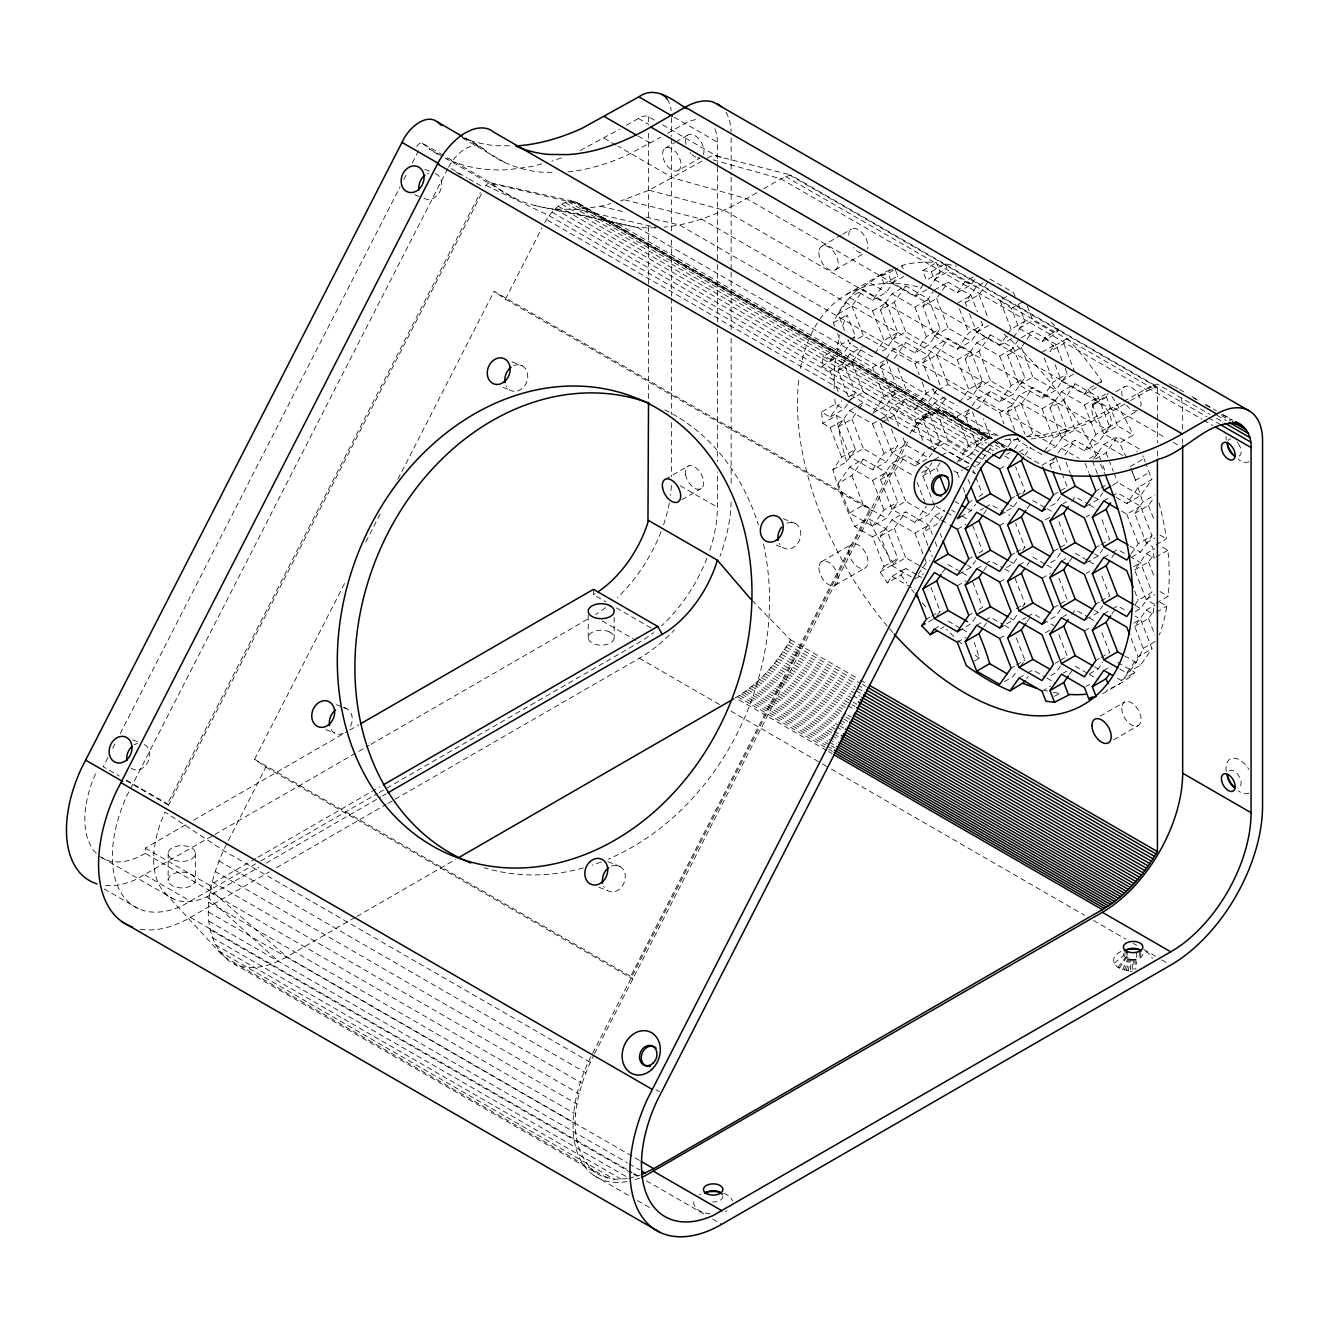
<?xml version="1.0" encoding="UTF-8"?>
<svg xmlns="http://www.w3.org/2000/svg" width="1329" height="1329" viewBox="0 0 1329 1329"><rect width="100%" height="100%" fill="white"/><g stroke="black" fill="none" stroke-linecap="round" stroke-linejoin="round"><path stroke-width="0.75" stroke-dasharray="5 3.75" d="M1132.192 969.522L1132.624 959.538L1136.611 959.173A9.735 5.615 0 0 0 1139.252 958.292L1140.697 957.461A9.735 5.615 0 0 0 1142.857 953.624M627.338 1178.624L614.347 1179.305L601.157 1175.849L228.488 960.701C194.499 930.499 209.799 877.123 227.541 842.054L265.9 767.132L254.57 759.291L345.108 582.434M595.375 1172.527C561.835 1142.874 576.354 1090.295 593.598 1055.558M838.067 391.507L830.176 371.173L821.787 366.322L823.199 356.537L836.971 348.597L837.851 343.596A236.894 136.771 60 0 1 839.895 334.941M848.55 402.587L855.427 392.786L843.948 363.216L835.559 358.365L835.11 362.02A236.894 136.771 60 0 0 834.413 391.955M1156.08 603.233L1168.125 596.272L1168.291 594.811A236.894 136.771 60 0 0 1168.291 554.376L1167.859 550.223L1159.968 545.671M1120.879 951.547A19.47 11.247 0 0 0 1118.005 967.362L1130.082 971.383L1131.61 959.472L1132.624 959.538M1159.968 602.153L1166.812 606.124L1165.55 613.234A236.894 136.771 60 0 1 1159.32 634.93M1128.088 971.15L1130.614 959.355L1131.61 959.472M1126.145 970.785L1129.633 959.173L1130.614 959.355M709.752 550.372L710.616 547.747A110.34 63.709 -60 0 0 717.361 507.213L717.361 471.945M1124.284 970.303L1128.703 958.94L1129.633 959.173M834.728 326.369L833.333 322.797L834.911 319.342A236.894 136.771 60 0 1 847.453 299.905M851.989 341.188L855.427 336.303L847.105 314.857L845.31 318.81A236.894 136.771 60 0 0 842.387 326.668M1155.283 641.425L1143.239 648.369L1140.963 653.386A236.894 136.771 60 0 1 1123.454 678.305L1121.178 680.415L1114.234 676.395M1122.523 969.705L1127.823 958.641L1127.823 951.747M590.956 1056.638L588.382 1061.788A113.563 65.57 -60 0 0 628.534 1181.298M107.948 757.513L103.23 766.75L119.294 776.02M112.683 748.277L115.507 742.745M120.241 733.508L400.029 186.94M403.817 179.548L407.588 172.172M412.322 162.935L418.934 150.011M447.69 168.783L127.235 794.975A110.307 63.692 -60 0 0 182.189 905.763L258.906 861.989M481.43 193.918L168.55 805.108L167.471 803.846L480.35 192.639M365.857 541.9L380.941 512.413M397.919 479.254L494.122 291.333L870.196 508.459L872.339 511L505.452 299.191L494.122 291.333M505.452 299.191L541.933 227.923M265.9 767.132L632.787 978.958L630.644 976.416L870.196 508.459M592.668 1053.216L907.092 438.985M594.445 1053.88L908.82 439.749M448.571 167.205L450.365 164.065A32.012 18.473 -60 0 1 480.683 146.855L488.806 153.234A308.295 178.003 -60 0 0 541.817 172.189L555.339 172.338M544.691 222.691C550.787 211.693 562.782 197.855 576.803 202.357L943.69 414.166L951.813 420.545M909.933 433.619C916.661 421.542 929.851 406.358 945.251 411.309L992.613 438.67M826.721 750.536L735.452 697.825C758.776 684.086 776.967 662.922 790.522 639.764L750.885 599.263M1119.367 968.226L1126.244 957.893L1126.244 951.016M485.517 186.16L486.015 185.445A5.981 3.455 -60 0 1 491.182 182.953L498.093 188.568A334.293 193.004 -60 0 0 555.572 209.135L637.92 227.674L658.254 227.907M943.69 414.166C930.998 409.797 919.651 421.692 913.355 431.377L546.468 219.551M844.579 330.605L838.134 313.96L849.613 297.646L863.368 289.689L886.327 302.946L897.789 332.516L886.327 348.829L881.16 351.82M838.134 313.96L851.906 306.019L863.368 289.689M823.199 356.537L830.176 360.574L841.656 344.244L848.55 340.274M852.421 294.423L856.241 290.868L872.555 300.288L884.034 283.974L897.789 276.017L895.281 269.521M830.176 360.574L843.948 352.617L850.842 342.832M872.555 300.288L886.327 292.347L897.789 276.017M848.168 396.341L838.134 370.459L849.613 354.129L861.657 347.185M880.496 310.189L891.975 293.859L905.747 285.918L928.689 299.158L940.168 328.728L928.689 345.058L914.917 352.999L891.975 339.759L880.496 310.189L894.267 302.231L905.747 285.918M838.134 370.459L851.906 362.518L863.368 346.188M847.387 404.215L843.948 409.116L835.293 404.116L821.521 412.056L830.176 417.057L841.656 400.743M874.847 353.514L884.034 340.457L897.789 332.516M893.321 270.452L888.171 273.442L891.975 283.26L914.917 296.517L924.104 283.442M928.689 288.559L940.168 272.229L936.447 262.66L933.573 262.378A236.894 136.771 60 0 0 903.238 265.086L895.048 269.455M891.344 428.868L897.789 445.497L886.327 461.827L872.555 469.768L849.613 456.528L838.134 426.958L849.613 410.628L853.052 408.634M936.729 390.111L928.689 401.541L914.917 409.498L891.975 396.241L880.496 366.671L885.097 360.142M886.244 358.514L891.975 350.358L905.747 342.4L928.689 355.657L940.168 385.227M981.101 321.253L982.53 324.94L971.067 341.271L957.295 349.211L934.353 335.971L922.874 306.401L933.207 291.699M838.134 426.958L851.906 419L857.637 410.844M858.783 409.216L863.368 402.687L854.763 407.654M894.267 358.73L905.747 342.4M922.874 306.401L936.646 298.444L941.231 291.915M942.377 290.287L948.109 282.13L971.067 295.37L977.513 311.999M916.329 574.493L905.747 568.38L901.128 574.959L887.357 582.899L880.097 572.035L884.034 566.436L872.555 536.866L854.68 526.55L852.421 521.815A236.894 136.771 60 0 1 834.911 476.696L832.851 469.768L841.656 457.226L855.427 449.285L843.948 419.715L836.589 415.462L822.817 423.419L821.521 412.056M873.701 411.641L884.034 396.956L897.789 389.015L886.327 359.428M914.917 352.999L926.396 336.686L940.168 328.728M940.168 272.229L926.396 280.186L922.675 270.601L931.33 271.697L934.353 279.472L957.295 292.729L965.103 281.615L973.592 276.714M832.851 469.768L846.623 461.811L855.427 449.285M872.555 413.286L886.327 405.328L897.789 389.015M957.295 292.729L971.067 284.771L977.347 275.834M838.134 483.44L849.613 467.127L863.368 459.169L886.327 472.426L897.789 501.997L886.327 518.31L872.555 526.267L849.613 513.011L838.134 483.44L851.906 475.5L863.368 459.169M883.951 418.27L891.975 406.84L905.747 398.899L928.689 412.14L940.168 441.71L933.274 451.511M929.32 379.529L922.874 362.883L934.353 346.57L948.109 338.613L971.067 351.869L982.53 381.44L971.067 397.753L965.901 400.743M966.681 306.301L965.236 302.613L976.366 286.782L983.128 282.878M882.223 422.173L894.267 415.213L905.747 398.899M922.874 362.883L936.646 354.943L948.109 338.613M965.236 302.613L979.008 294.656L987.945 281.964M872.555 469.768L884.034 453.455L897.789 445.497M914.917 409.498L926.396 393.168L933.274 389.198M957.295 349.211L968.775 332.898L982.53 324.94M934.437 506.366L928.689 514.539L914.917 522.48L891.975 509.24L880.496 479.653L891.975 463.339L905.747 455.382L923.389 465.582M972.496 412.056L982.53 437.939L971.067 454.252L948.109 441.012L934.353 448.953L922.874 419.383L934.353 403.052L944.67 397.105M965.236 359.112L976.715 342.782L990.487 334.842L1013.429 348.082L1024.908 377.652L1013.429 393.982L999.657 401.923L976.715 388.683L965.236 359.112L979.008 351.155L990.487 334.842M880.496 479.653L894.267 471.712L905.747 455.382M922.874 419.383L936.646 411.442L946.962 396.74M872.555 526.267L884.034 509.937L897.789 501.997M880.496 423.17L891.975 452.74L914.917 465.981L926.396 449.667M959.588 402.438L968.775 389.38L982.53 381.44M969.539 313.694L976.715 332.184L999.657 345.44L1006.551 335.639M1007.698 334.011L1011.136 329.11L1024.908 321.153L1017.466 301.982M932.127 453.139L928.689 458.04L905.747 444.783L902.873 437.391M1013.429 337.483L1024.908 321.153M911.395 576.936L891.975 565.722L880.496 536.152L891.975 519.838L905.747 511.881L928.689 525.138L932.277 534.374M934.353 505.452L922.874 475.882L932.044 462.824M985.537 450.265L976.715 445.165L965.236 415.595L970.984 407.438M972.13 405.81L976.715 399.281L990.487 391.324L1013.429 404.581L1024.908 434.151M1065.127 368.316L1067.27 373.864L1055.807 390.194L1042.036 398.135L1019.077 384.895L1007.615 355.325L1019.077 338.995L1032.849 331.054L1055.807 344.294L1064.413 366.472M880.496 536.152L894.267 528.211L905.747 511.881M922.874 475.882L936.646 467.924L940.085 463.024M990.487 391.324L979.008 407.654L973.841 410.628M1007.615 355.325L1021.386 347.367L1025.971 340.839M1027.118 339.211L1032.849 331.054M914.917 522.48L926.396 506.15M957.295 462.21L968.775 445.879L982.53 437.939M999.657 401.923L1011.136 385.609L1024.908 377.652M1006.784 296.583L1000.039 300.487L1011.319 308.394L1019.077 328.396L1042.036 341.653L1044.959 337.483L1058.731 329.526L1050.658 321.768M880.097 572.035L893.852 564.077L897.789 558.479L886.327 528.909L868.452 518.592L854.68 526.55M1042.036 341.653L1055.807 333.695L1058.731 329.526M887.357 582.899L891.975 576.321L905.747 568.38M927.891 545.305L922.874 532.364L934.353 516.051L944.67 510.087M1014.775 430.297L1007.615 411.807L1019.077 395.494L1032.849 387.536L1055.807 400.793L1067.27 430.363L1055.807 446.677L1045.474 452.641M1067.37 338.446L1053.598 346.387L1049.976 351.537L1063.748 343.58L1067.37 338.446L1069.845 341.055A236.894 136.771 60 0 1 1100.163 378.782L1101.824 381.207L1099.997 383.799M942.377 516.267L936.646 524.423L922.874 532.364M990.487 447.823L979.008 464.137L975.569 466.13M1007.615 411.807L1021.386 403.866L1032.849 387.536M918.372 574.078L926.396 562.649L929.835 560.655M1007.698 446.993L1011.136 442.092L1018.014 438.121M1042.036 398.135L1053.498 381.822L1067.27 373.864M960.734 516.715L971.067 510.751L975.652 504.223M1014.575 448.837L1020.323 440.68M1049.976 408.036L1061.456 391.706L1075.227 383.765L1098.169 397.006L1109.649 426.576L1098.169 442.906L1084.398 450.847L1061.456 437.606L1049.976 408.036L1063.748 400.079L1075.227 383.765M942.377 572.749L945.816 567.848M983.593 514.107L987.048 509.206M1024.825 455.465L1030.556 447.292M1044.328 451.362L1053.498 438.304L1067.27 430.363M1054.993 364.478L1061.456 381.107L1084.398 394.348L1088.052 389.148L1094.946 385.177M936.879 615.859L940.168 611.19L930.848 587.169M959.006 574.194L971.067 567.234L975.652 560.705M1006.551 510.934L1013.429 506.964L1016.868 502.063M1022.616 493.906L1024.908 490.634L1015.589 466.612M1051.422 468.223L1049.976 464.519L1056.871 454.734M1058.017 453.089L1061.456 448.205L1075.227 440.248L1098.169 453.505L1105.346 471.978M1093.501 459.103L1103.818 444.418L1126.327 457.409L1119.633 442.939L1103.818 433.819L1092.355 404.249L1095.329 399.996L1105.662 394.032M983.593 570.606L987.048 565.705M1027.118 508.691L1030.556 503.791M1064.894 454.933L1075.227 440.248M1092.355 404.249L1106.127 396.291L1108.104 393.467M1084.398 450.847L1095.877 434.533L1109.649 426.576M975.652 617.204L971.067 623.733L960.734 629.697M1006.551 567.433L1013.429 563.463L1016.868 558.562M1022.616 550.389L1024.908 547.133L1015.589 523.111M1060.392 496.647L1055.807 503.176L1050.641 506.166M983.593 627.089L987.048 622.188M1027.118 565.19L1030.556 560.29M1071.789 501.648L1075.227 496.747L1087.587 503.874M1097.372 473.672L1092.355 460.731L1106.127 452.79L1117.589 436.46L1140.099 449.468L1136.66 451.445M1006.551 623.916L1013.429 619.945L1016.868 615.045M1022.616 606.888L1024.908 603.632L1014.143 575.906M1060.392 553.146L1055.807 559.675L1050.641 562.649M1086.125 506.349L1098.169 499.388L1102.754 492.86M1027.118 621.673L1030.556 616.772M1069.48 561.403L1072.935 556.502M1116.177 497.445L1126.776 503.558L1138.106 487.444L1151.861 479.487L1145.98 463.738M1020.522 666.344L1024.908 660.114L1015.589 636.093M1060.392 609.629L1055.807 616.158L1050.641 619.148M1086.125 562.848L1098.169 555.887L1102.754 549.359M1126.776 503.558L1140.548 495.601L1151.861 479.487M1143.239 648.369L1134.717 626.424L1146.196 610.111L1153.04 614.064L1154.353 604.213L1146.196 599.512L1134.717 569.942L1146.196 553.612L1154.087 558.18L1152.675 546.751L1146.196 543.013L1134.717 513.443L1142.741 502.03L1154.785 495.069M1071.789 614.629L1075.227 609.729L1087.587 616.855M1111.858 557.615L1115.297 552.714M1134.717 513.443L1148.489 505.502L1154.22 497.345M1131.361 553.528L1138.239 543.727L1152.01 535.786L1140.548 506.199L1117.589 492.959L1112.423 495.933M1060.392 666.128L1055.807 672.657L1048.913 676.627M1086.125 619.331L1098.169 612.387L1102.754 605.858M1131.943 557.067L1140.548 552.1L1152.01 535.786M1069.48 674.384L1072.935 669.484M1111.858 614.114L1115.297 609.214M1134.717 569.942L1148.489 561.984L1154.22 553.828M1134.8 605.11L1138.239 600.226L1152.01 592.269L1140.548 562.699L1128.188 555.572M1089.564 673.836L1098.169 668.869L1102.754 662.34M1135.381 611.573L1140.548 608.599L1152.01 592.269M1134.717 626.424L1148.489 618.483L1154.22 610.327M1119.716 668.952L1126.776 673.039L1138.239 656.709L1152.01 648.768L1140.548 619.198L1135.248 616.141M1126.776 673.039L1140.548 665.081L1152.01 648.768M1118.005 967.362L1125.563 957.461L1128.703 958.94M856.241 290.868L871.525 281.532A236.894 136.771 60 0 1 889.616 269.953L894.65 267.893M1117.589 662.44L1134.949 672.457L1131.893 675.298A236.894 136.771 60 0 1 1113.785 686.877L1106.442 690.465M1114.317 963.193L1123.719 955.385M580.208 150.493L619.48 129.262M626.308 125.308L641.126 116.969A19.37 11.18 -60 0 1 647.672 116.321L655.579 120.773M567.865 171.939A308.295 178.003 -60 0 0 628.019 154.762L660.746 137.219M667.623 133.265L689.419 121.022L699.004 118.846M665.015 148.25L674.517 142.768M675.597 142.137L688.638 134.611M677.973 170.693A12.974 7.492 60 0 0 674.667 150.841A12.974 7.492 60 0 0 662.855 156.29A12.974 7.492 60 0 0 677.973 170.693L699.835 158.085M701.994 161.108L649.05 190.23L620.626 200.945M756.865 192.722C728.375 209.583 697.409 224.02 664.068 227.126M763.726 188.751L780.887 178.85L790.522 174.93L1157.409 386.739L1157.409 442.773M821.704 246.264L841.008 235.133M842.752 234.12L851.524 229.053M835.326 269.87L865.162 252.66M846.54 294.457L883.253 273.259M884.034 283.974L880.878 275.851L892.922 268.89M891.975 283.26L904.019 276.299M922.675 270.601L936.447 262.66M833.333 322.797L847.105 314.857M931.33 271.697L945.102 263.757L956.664 266.149M849.613 297.646L872.555 310.886L886.327 302.946M934.353 279.472L948.109 271.531L971.067 284.771M914.917 296.517L926.977 289.556M934.353 290.071L948.109 282.13M850.261 339.277L855.427 336.303M858.218 338.563L863.368 335.589L886.327 348.829M891.975 293.859L914.917 307.115L928.689 299.158M821.787 366.322L835.559 358.365M830.176 371.173L843.948 363.216M891.975 339.759L905.747 331.801L928.689 345.058M957.295 303.328L971.067 295.37M665.38 479.254L688.322 466.014M849.613 354.129L872.555 367.385L884.599 360.425M880.496 366.671L887.39 362.701M934.353 335.971L948.109 328.014L971.067 341.271M848.55 396.773L855.427 392.786M849.613 400.029L863.368 392.088L886.327 405.328M891.975 350.358L914.917 363.598L928.689 355.657M1011.319 308.394L1023.23 301.517M681.877 499.671L701.28 488.457M830.176 417.057L843.948 409.116M976.715 332.184L988.759 325.223M822.817 423.419L830.176 427.656L843.948 419.715M891.975 396.241L905.747 388.301L928.689 401.541M934.353 346.57L957.295 359.81L971.067 351.869M1019.077 328.396L1032.849 320.455L1055.807 333.695M999.657 345.44L1011.718 338.48M849.613 410.628L872.555 423.885L877.721 420.894M879.433 419.898L886.327 415.927L888.47 421.476M639.382 1160.4L286.815 956.847L214.135 893.138L145.293 853.384L145.293 848.085L186.525 824.279M193.685 820.143L347.866 731.133M349.643 730.103L358.614 724.92M932.908 388.766L934.353 392.454L948.109 384.513L971.067 397.753M976.715 342.782L999.657 356.039L1013.429 348.082M849.613 456.528L863.368 448.571L886.327 461.827M891.975 406.84L914.917 420.097L928.689 412.14M976.715 388.683L990.487 380.725L1013.429 393.982M1042.036 352.251L1055.807 344.294M105.456 885.496A110.307 63.692 -60 0 0 136.306 879.266L213.005 835.492M214.8 834.462L369.13 745.353M370.924 744.323L589.86 617.919M891.975 452.74L905.747 444.783M934.353 403.052L957.295 416.309L969.339 409.349M965.236 415.595L972.13 411.625M1019.077 384.895L1032.849 376.938L1055.807 390.194M849.613 467.127L872.555 480.367L886.327 472.426M928.124 448.67L940.168 441.71M976.715 399.281L999.657 412.522L1013.429 404.581M914.917 465.981L926.977 459.037M1061.456 381.107L1073.5 374.147M934.353 459.552L939.503 456.578M941.231 455.581L948.109 451.611L971.067 464.851M849.613 513.011L863.368 505.07L886.327 518.31M921.811 472.609L928.689 468.639L932.277 477.875M145.293 848.085L209.55 885.18L256.148 858.268M257.942 857.238L379.845 786.868M976.715 445.165L990.487 437.224L983.31 418.735M1019.077 395.494L1042.036 408.734L1055.807 400.793M260.7 860.959L377.336 793.612M379.13 792.566L639.332 642.339A110.34 63.709 -60 0 0 653.552 632.621M959.006 461.213L971.067 454.252M590.242 1062.286L223.355 850.46L165.062 812.102A84.308 48.675 -60 0 0 207.058 896.793L258.956 867.256M266.116 863.119L380.842 796.885M382.636 795.838L386.224 793.778M1096.658 384.181L1101.824 381.207M1084.398 394.348L1096.442 387.403M891.975 509.24L905.747 501.282L928.689 514.539M953.757 470.765L957.295 472.808L962.462 469.818M964.173 468.821L969.339 465.848M140.359 929.22A129.81 74.939 -60 0 0 190.346 917.459L269.372 871.841M276.548 867.687L386.108 804.444M387.902 803.414L393.284 800.291M395.078 799.261L639.332 658.237A129.81 74.939 -60 0 0 674.467 629.896M1027.682 436.41L1032.849 433.437L1055.807 446.677M1061.456 391.706L1084.398 404.946L1098.169 397.006M1006.551 454.452L1009.99 452.458M821.704 561.586L851.524 544.358M1094.764 403.916L1108.801 395.826M1115.828 391.773L1124.6 386.706M1019.077 451.976L1027.682 447.009M872.555 536.866L886.327 528.909M999.657 469.021L1004.824 466.03M1061.456 437.606L1075.227 429.649L1098.169 442.906M1026.088 436.759A305.055 176.126 -60 0 0 1091.275 419.299L1147.857 387.968L1157.144 383.998L1209.772 414.382M1030.955 438.952C1066.34 435.696 1098.817 419.565 1128.902 401.574M1130.614 400.577L1147.791 390.66L1157.409 386.739M891.975 519.838L914.917 533.079L928.689 525.138M968.775 502.379L972.213 500.385M979.091 496.415L982.53 494.421L973.21 470.4M1054.08 458.272L1042.036 465.233L1020.855 453.006M835.326 585.192L865.162 567.965M1108.403 427.539L1138.222 410.312A13.622 7.874 60 0 1 1126.593 405.362M1049.976 464.519L1056.871 460.548M1103.818 433.819L1117.589 425.861L1133.388 434.982L1119.633 442.939M980.154 510.27L983.593 508.293M985.321 507.296L990.487 504.306L999.308 509.406M884.034 566.436L897.789 558.479M891.975 565.722L905.747 557.781L919.867 565.921M1103.818 444.418L1117.589 436.46M957.295 529.291L965.901 524.324M1011.136 498.591L1014.575 496.597M1016.303 495.601L1024.908 490.634M1089.564 458.472L1098.169 453.505M999.657 525.503L1004.824 522.53M1053.498 494.803L1058.665 491.83M1060.392 490.833L1067.27 486.863L1062.253 473.921M914.917 578.979L923.522 574.012M1063.183 503.691L1066.622 501.714M968.775 558.861L972.213 556.884M979.091 552.897L982.53 550.92L971.781 523.194M1130.215 466.529L1143.97 458.571L1142.79 455.648M355.009 917.475L286.815 956.847C271.266 965.834 251.53 971.698 234.269 964.04M356.803 916.445L455.498 859.464M1045.474 519.739L1050.641 516.765M1095.877 491.016L1099.316 489.039M1101.043 488.042L1106.21 485.052M1112.423 485.334L1117.589 482.361L1140.548 495.601M976.715 568.762L983.593 564.775M985.321 563.778L990.487 560.805L1002.847 567.932M1132.208 471.695L1135.564 480.317L1149.319 472.36M1103.818 500.9L1110.712 496.93M957.295 585.79L965.901 580.823M1011.136 555.073L1014.575 553.097M1016.303 552.1L1024.908 547.133M1086.125 516.948L1089.564 514.954M1019.077 564.975L1024.244 561.984M926.396 619.148L929.835 617.154M931.563 616.158L940.168 611.19M928.622 621.806L935.5 617.835M999.657 582.002L1004.824 579.029M1053.498 551.302L1058.665 548.312M1060.392 547.315L1067.27 543.345L1057.95 519.323M1121.477 511.1L1126.776 514.157L1140.548 506.199M934.353 629.032L939.503 626.059M940.616 628.783L944.039 626.806M1061.456 561.187L1066.622 558.197M968.775 615.36L972.213 613.367M979.091 609.396L982.53 607.403L971.781 579.693M1042.036 578.215L1050.641 573.248M1095.877 547.515L1099.316 545.521M1101.043 544.525L1109.649 539.557L1101.043 517.38M976.715 625.245L983.593 621.274M985.321 620.278L990.487 617.304L1002.847 624.431M957.295 642.272L965.901 637.305M1103.818 557.399L1110.712 553.429M1112.423 552.432L1117.589 549.458L1126.411 554.542M1016.303 608.599L1024.908 603.632M1086.125 573.447L1089.564 571.453M1146.196 543.013L1154.801 538.046M1022.533 619.48L1025.971 617.487M1027.682 616.49L1032.849 613.516L1041.687 618.616M1156.114 544.774L1166.43 538.81L1165.55 532.796A236.894 136.771 60 0 0 1158.606 501.266M1146.196 553.612L1154.801 548.644M999.657 638.501L1004.824 635.511M1053.498 607.785L1058.665 604.811M1060.392 603.815L1067.27 599.844L1057.95 575.806M1133.654 566.669L1140.548 562.699M974.406 661.011L979.24 658.237L978.925 657.058A172.737 136.239 84.9 0 0 974.14 642.372M1155.815 557.183L1167.859 550.223M1063.183 616.689L1066.622 614.696M1045.474 632.72L1050.641 629.747M1095.877 603.997L1099.316 602.02M1101.043 601.024L1109.649 596.057L1101.043 573.879M1103.818 613.898L1110.712 609.911M1112.423 608.931L1117.589 605.941L1126.411 611.041M1011.136 668.072L1014.575 666.078M1016.303 665.081L1024.908 660.114M1084.398 630.926L1089.564 627.952M1146.196 599.512L1154.801 594.545M1004.508 681.594L1012.831 676.644A172.737 36.498 -38.8 0 0 1017.632 670.364M1019.077 677.956L1025.971 673.986M1027.682 672.989L1032.849 669.999L1045.209 677.142M1146.196 610.111L1154.801 605.144M1055.226 663.287L1058.665 661.294M1060.392 660.314L1067.27 656.327L1057.95 632.305M1133.654 623.168L1140.548 619.198M1156.496 612.071L1166.812 606.124M1063.183 673.172L1066.622 671.195M1042.036 691.196L1050.641 686.229M1095.877 660.496L1099.316 658.503M1101.043 657.523L1109.649 652.556L1101.043 630.378M1054.478 696.33L1059.612 693.356L1058.881 691.296M1103.818 670.381L1110.712 666.41M1086.125 686.428L1089.564 684.435M1121.178 680.415L1134.949 672.457M1102.671 693.672L1120.148 683.571M1100.03 716.198L1124.6 702.011M1113.669 739.804L1138.222 725.617M145.293 853.384L138.216 857.039A84.308 48.675 -60 0 1 100.14 856.624M707.128 158.151L709.968 156.722A19.37 11.18 -60 0 1 716.514 156.074L790.522 174.93M880.878 275.851L888.171 273.442M561.419 157.902L551.784 161.191M212.275 937.626L629.248 1178.358L640.362 1174.986M541.833 163.866L531.866 166.524L508.774 169.63A334.293 193.004 -60 0 1 446.743 158.932M555.572 209.135L577.617 209.367L600.708 206.277L610.675 203.603M509.456 145.841L495.916 145.692A308.295 178.003 -60 0 1 462.475 137.551M1004.807 439.5L1019.044 439.666M1130.082 971.383L1132.109 971.516M1053.266 692.376L1059.612 693.356M576.803 202.357L584.91 208.719L967.944 429.865L985.669 436.211L993.328 437.523M716.514 156.074L722.843 157.486M1044.66 690.515L1047.584 691.146M490.7 182.787L574.194 201.476L941.082 413.302M534.823 205.546L637.92 227.674L1001.235 437.44M577.617 209.367L656.244 227.442M600.708 206.277L624.364 211.909M646.044 217.076L679.551 225.05L1046.455 436.876M624.613 199.865L701.596 219.152L1068.483 430.961M649.05 190.23L724.139 210.248L1091.026 422.074M713.108 159.829L780.887 178.85L1147.791 390.66M601.057 218.039L618.782 224.385L985.669 436.211M424.782 169.381L430.064 171.441M414.482 194.615L421.509 197.356M511.947 361.804L522.496 365.94M503.076 387.387L510.103 390.145M783.263 518.775L795.573 523.593M776.136 545.04L783.18 547.797M336.42 704.686L341.703 706.762M343.447 707.443L346.969 708.822M325.788 729.588L334.576 733.027M607.735 861.657L620.045 866.475M598.864 887.24L607.652 890.679M132.767 739.821L138.05 741.898M965.103 281.615L976.366 286.782M1169.171 383.898L1175.517 387.57M486.015 185.445L549.11 215.697L915.997 427.523M989.889 278.974L1013.545 292.679L1015.971 298.145M1174.304 386.39L1177.826 388.417M1179.571 389.43L1184.837 392.47M1191.847 396.524L1198.874 400.561M1205.885 404.614L1216.417 410.694M1223.428 414.748L1232.199 419.814M1193.741 398.085L1197.246 400.112M1205.353 404.78L1212.364 408.834M1221.8 414.283L1232.332 420.363M1221.567 415.595L1230.338 420.645M1216.849 415.229L1226.318 420.678M1216.55 418.303L1223.56 422.356M789.659 175.079L1156.546 386.905M1152.725 385.526L1206.898 416.808M1208.659 417.821L1219.391 424.017M785.539 176.508L1152.426 388.334M1147.857 387.968L1201.948 419.2M1203.709 420.213L1212.779 425.446M674.185 117.234L717.361 142.153L717.361 164.979M662.639 124.843L717.361 156.44M638.285 118.397L648.884 124.511M1113.519 407.804L1166.148 438.188M1173.158 442.241L1178.424 445.281M638.103 136.04L650.446 143.167M1113.453 410.478L746.566 198.669L672.923 177.903L618.201 146.306M870.013 282.927L886.327 292.347M604.08 138.15L616.44 145.293M1061.456 448.205L1079.115 458.389M872.555 356.787L849.613 343.53L848.168 339.842M934.353 392.454L957.295 405.71M1042.036 454.634L1019.077 441.378L1017.649 437.69M836.971 348.597L843.948 352.617M994.374 439.683L1006.651 446.76M1094.647 497.362L1098.169 499.388M1159.968 535.072L1166.43 538.81M945.251 411.309L991.899 438.454M998.926 442.507L1005.937 446.561M942.377 410.345L991.5 438.703M998.528 442.756L1005.538 446.81M948.042 413.136L953.508 417.788L992.281 440.165M993.859 441.078L1004.574 447.258M939.204 410.063L991.849 440.464M993.594 441.477L1004.126 447.541M464.801 137.684L480.683 146.855M465.665 138.382L483.307 148.566M946.314 415.877L579.427 204.051L492.411 183.751L444.75 156.241M935.799 410.478L988.444 440.863M995.454 444.916L1002.465 448.969M462.326 137.95L504.937 162.553M571.32 201.211L938.208 413.037M568.231 201.593L986.633 442.989M988.377 443.986L997.149 449.052M1004.608 455.98L1009.907 459.037M1089.348 504.904L1098.169 509.987M564.991 202.589L931.878 414.415M928.589 413.336L982.978 444.733M990.005 448.787L993.511 450.813M561.685 204.184L928.572 416.01M987.314 451.279L990.836 453.322M924.951 415.728L981.084 448.139M982.845 449.152L989.856 453.206M558.379 206.344L925.266 418.17M921.362 418.668L988.028 457.159M555.123 209.035L922.01 420.844M917.94 422.14L975.835 455.565M977.596 456.578L982.845 459.618M552.017 212.175L918.904 423.984M1129.949 545.986L1140.548 552.1M914.734 426.028L972.629 459.452M974.39 460.465L979.656 463.505M416.675 146.423A5.981 3.455 -60 0 1 422.34 143.2L443.521 155.427M422.34 143.2L429.25 148.831L443.371 156.972M445.132 158.001L515.586 198.669M911.827 430.28L969.721 463.705M971.482 464.718L978.493 468.755M1032.849 500.535L1045.209 507.661M1046.97 508.675L1055.807 513.775M451.063 168.55L467.127 177.837M468.904 178.867L483.191 187.107M456.013 172.072L463.073 176.142M972.147 471.762L975.652 473.788M1009.907 504.92L1013.429 506.964M1094.647 553.844L1098.169 555.887M1159.968 591.555L1168.125 596.272M925.167 466.595L928.689 468.639M1001.069 510.419L1009.907 515.519M1075.227 553.229L1087.587 560.373M1089.348 561.386L1098.169 566.486M891.975 463.339L913.156 475.566M955.169 501.581L958.707 503.608M967.529 508.708L971.067 510.751M1135.248 605.542L1140.548 608.599M951.647 510.137L955.169 512.18M962.229 516.25L969.29 520.32M1032.849 557.017L1045.209 564.16M1046.97 565.174L1055.807 570.274M936.114 506.465L944.936 511.565M946.697 512.579L951.996 515.635M934.353 516.051L939.636 519.107M941.414 520.121L948.474 524.191M1009.907 561.419L1013.429 563.463M1094.647 610.343L1098.169 612.387M1004.608 568.962L1013.429 574.062M1089.348 617.885L1098.169 622.985M967.529 565.207L971.067 567.234M1124.65 655.911L1140.548 665.081M948.109 564.592L960.468 571.719M962.229 572.749L971.067 577.833M1043.448 619.63L1054.03 625.743M921.628 566.951L928.689 571.021M1009.907 617.902L1013.429 619.945M1094.647 666.826L1098.169 668.869M918.106 575.507L921.628 577.55M1004.608 625.444L1013.429 630.544M1075.227 666.228L1087.587 673.354M1089.348 674.368L1098.169 679.468M891.975 576.321L914.917 589.578M948.109 621.092L960.468 628.218M962.229 629.232L971.067 634.332M1046.97 678.155L1055.807 683.256M680.298 485.799L717.361 507.213M790.522 639.764L858.534 679.019M860.328 680.049L867.488 684.186M789.16 642.09L860.743 683.422M862.538 684.452L866.109 686.512M787.665 644.548L855.66 683.82M857.454 684.85L864.614 688.987M786.12 646.99L855.926 687.292M857.703 688.322L863.086 691.429M784.559 649.399L854.348 689.701M856.142 690.731L861.508 693.838M782.947 651.791L859.896 696.23M781.302 654.15L851.108 694.452M852.902 695.482L858.268 698.572M779.641 656.476L853.019 698.838M777.947 658.769L851.324 701.131M853.118 702.161L856.69 704.22M776.219 661.028L854.962 706.48M774.458 663.237L846.058 704.569M847.836 705.599L853.201 708.706M772.681 665.414L846.058 707.792M770.87 667.557L842.453 708.889M769.042 669.666L845.992 714.088M847.786 715.135L851.374 717.195M767.182 671.726L844.148 716.148M845.925 717.178L849.513 719.255M765.305 673.737L842.27 718.175M844.048 719.205L847.636 721.265M763.411 675.713L838.582 719.105M840.377 720.135L847.52 724.272M761.5 677.624L836.655 721.032M838.449 722.062L845.609 726.199M759.557 679.501L838.3 724.969M840.094 725.999L843.682 728.059M757.613 681.328L834.562 725.767M836.356 726.797L843.516 730.933M755.653 683.106L837.968 730.634M753.659 684.834L832.419 730.285M834.197 731.332L841.357 735.452M593.448 589.345L593.448 594.644L605.808 601.788M616.39 607.901L651.692 628.285M751.666 686.495L832.203 732.993M833.997 734.023L839.363 737.13M749.672 688.106L830.21 734.605M832.004 735.651L839.147 739.771M747.662 689.668L833.565 739.273M745.635 691.18L836.905 743.875M743.609 692.625L827.718 741.2M829.512 742.23L834.878 745.32M741.565 694.02L829.263 744.655M831.057 745.685L834.645 747.745M739.539 695.349L825.442 744.954M827.236 745.984L832.602 749.074M737.495 696.629L826.987 748.293M828.764 749.323L832.353 751.383M602.27 620.942L635.81 640.296M828.515 751.566L832.104 753.626M639.332 658.237L720.135 704.885M730.9 711.098L820.674 762.929M822.468 763.959L829.645 768.112M831.439 769.142L1084.58 915.299M1093.568 920.482L1125.879 939.138M1133.056 943.291L1136.644 945.368M1143.837 949.504L1159.984 958.84M1161.779 959.87L1168.972 964.023M254.57 759.291L630.644 976.416M126.421 780.14L167.471 803.846M126.189 780.655L168.55 805.108M655.828 1089.68L659.334 1091.707M218.903 860.926L585.79 1072.752M215.198 871.475L582.085 1083.301M212.275 881.958L579.162 1093.784M210.165 892.291L577.052 1104.117M208.886 902.341L575.773 1114.167M144.811 874.864L190.711 901.361M208.454 911.993L575.341 1123.819M101.918 857.637L173.401 898.919M208.886 921.163L627.288 1162.742M629.082 1163.772L639.83 1169.969M190.346 917.459L632.006 1172.444M633.8 1173.49L639.183 1176.597M646.359 1180.75L705.616 1214.955M712.793 1219.092L721.763 1224.275M210.165 929.735L631.757 1173.158M633.551 1174.188L637.123 1176.248M215.198 944.736L621.623 1179.388M218.903 950.999L614.347 1179.305M607.503 1178.125L223.355 956.332L165.062 893.038M104.144 888.902L138.15 908.538M593.681 1175.285L629.448 1195.934M637.538 1200.602L651.575 1208.709M979.24 658.237L973.991 654.217M1123.404 953.624A9.735 5.615 0 0 0 1124.965 956.98L1125.563 957.461M957.943 640.445L962.528 644.515M207.058 896.793L278.309 961.249M953.79 636.458L946.497 629.298M1044.959 337.483L1053.598 346.387M1088.052 389.148L1095.329 399.996M901.128 574.959L903.238 578.049A236.894 136.771 60 0 0 906.827 583.049M1111.908 396.457L1113.785 399.381A236.894 136.771 60 0 1 1131.893 431.842L1133.388 434.982M893.852 564.077L889.616 557.449A236.894 136.771 60 0 1 871.525 524.988L868.452 518.592M209.55 885.18L214.135 893.138M1130.913 468.24L1135.564 480.317M1143.97 458.571L1145.316 462.027M1106.127 396.291L1117.589 425.861M1148.489 505.502L1154.22 520.287M1063.748 343.58L1074.513 371.306M1106.127 452.79L1108.27 458.339M1108.984 460.183L1113.287 471.263M1114.001 473.124L1117.589 482.361M1148.489 561.984L1154.22 576.769M1084.398 404.946L1095.877 434.533M1126.776 514.157L1138.239 543.727M1027.267 306.069L1032.849 320.455M1063.748 400.079L1075.227 429.649M1148.489 618.483L1154.868 634.946M1044.179 357.783L1053.498 381.822M1085.112 463.289L1088.7 472.543M1134.667 590.973L1138.239 600.226M1021.386 347.367L1032.849 376.938M1065.908 462.11L1070.21 473.207M1000.039 300.487L1011.136 329.11M1042.036 408.734L1053.498 438.304M1131.079 638.236L1138.239 656.709M1055.807 457.276L1061.539 472.061M979.008 294.656L987.613 316.85M1021.386 403.866L1032.849 433.437M999.657 356.039L1011.136 385.609M945.102 263.757L948.109 271.531M979.008 351.155L990.487 380.725M959.438 308.86L968.775 332.898M999.657 412.522L1003.96 423.619M1009.708 438.404L1011.136 442.092M936.646 298.444L948.109 328.014M957.295 359.81L968.775 389.38M901.926 265.484L903.205 268.757M936.646 354.943L948.109 384.513M914.917 307.115L926.396 336.686M957.295 416.309L968.775 445.879M968.11 479.487L970.27 485.035M894.267 302.231L905.747 331.801M936.646 411.442L948.109 441.012M914.917 363.598L919.219 374.695M922.093 382.087L926.396 393.168M957.295 472.808L960.169 480.201M963.027 487.593L965.186 493.125M897.856 367.967L905.747 388.301M936.646 467.924L938.075 471.629M872.555 310.886L884.034 340.457M914.917 420.097L922.808 440.431M851.906 306.019L863.368 335.589M894.267 415.213L898.57 426.31M940.234 533.66L941.663 537.365M872.555 367.385L884.034 396.956M917.076 482.128L925.682 504.306M935.151 541.767L937.294 547.315M928.606 547.149L932.194 556.402M851.906 362.518L863.368 392.088M894.267 471.712L905.747 501.282M837.503 333.529L841.656 344.244M872.555 423.885L884.034 453.455M914.917 533.079L923.522 555.256M924.253 557.1L926.396 562.649M851.906 419L863.368 448.571M894.267 528.211L905.747 557.781M872.555 480.367L884.034 509.937M851.906 475.5L863.368 505.07M830.176 427.656L841.656 457.226M1138.106 487.444L1142.741 502.03M846.623 461.811L845.31 457.442A236.894 136.771 60 0 1 837.851 424.034L836.589 415.462M1135.647 959.355L1137.325 967.213M1181.464 398.035L1182.66 408.069L1182.66 430.878M1134.65 959.472L1135.913 969.406M835.293 404.116L835.11 402.454A236.894 136.771 60 0 1 834.712 397.172M717.361 142.153L717.062 136.987A45.385 26.215 -60 0 0 713.025 125.607M1133.637 959.538L1134.069 969.522M1182.66 439.185L1182.66 443.338M1157.409 451.079L1157.409 457.292M1140.697 952.295L1140.697 957.461M1139.252 951.398L1139.252 958.292M1136.611 952.278L1136.611 959.173M1127.009 951.398L1127.009 958.292M1124.965 950.102L1124.965 956.98M731.133 137.817L731.133 174.996M731.133 177.056L731.133 270.003M731.133 272.063L731.133 329.908M731.133 338.164L731.133 486.863M717.361 167.055L717.361 262.461M717.361 264.537L717.361 326.751M717.361 328.828L717.361 461.578M671.461 117.733L671.461 136.405M671.461 138.482L671.461 231.811M671.461 240.117L671.461 296.118M671.461 298.194L671.461 414.332M671.461 422.639L671.461 476.563M648.519 116.686L648.519 124.976M648.519 133.249L648.519 218.155M648.519 226.428L648.519 286.483M648.519 288.543L648.519 400.361M614.181 617.237L614.181 637.621M588.232 615.31L588.232 637.737M195.38 853.118L195.38 880.429A13.622 7.874 0 0 1 174.348 886.626A13.622 7.874 0 0 1 175.578 873.003A13.622 7.874 0 0 1 195.38 880.429M168.152 853.118L168.152 880.429M726.963 1210.686A19.47 11.247 0 0 1 725.435 1211.467M710.151 1213.842A19.47 11.247 0 0 1 694.386 1199.821M699.419 1194.788A19.47 11.247 0 0 1 700.931 1193.99M723.79 1193.309A19.47 11.247 0 0 1 732.429 1200.984M722.91 1196.083A9.735 5.615 0 0 1 712.676 1201.981M437.773 154.28A334.293 193.004 -60 0 1 429.25 148.831M96.22 853.284A84.308 48.675 -60 0 1 96.22 772.365M611.406 866.093A13.622 11.081 -68.6 0 1 624.78 872.887A13.622 11.081 -68.6 0 1 618.184 890.081A13.622 11.081 -68.6 0 1 603.665 886.277M344.261 707.792A13.622 11.081 -68.6 0 1 348.48 729.438M343.214 733.409A13.622 11.081 -68.6 0 1 330.589 728.624M786.934 523.211A13.622 11.081 -68.6 0 1 800.307 530.005A13.622 11.081 -68.6 0 1 793.712 547.199A13.622 11.081 -68.6 0 1 779.193 543.395M513.874 365.541A13.622 11.081 -68.6 0 1 527.248 372.353A13.622 11.081 -68.6 0 1 520.636 389.547A13.622 11.081 -68.6 0 1 506.116 385.742M435.331 173.501A13.622 11.081 -68.6 0 1 440.132 191.044A13.622 11.081 -68.6 0 1 423.984 198.22M427.157 173.883A13.622 11.081 -68.6 0 1 428.337 173.401M144.363 744.473A13.622 11.081 -68.6 0 1 147.469 762.763A13.622 11.081 -68.6 0 1 130.99 768.029M134.013 744.954A13.622 11.081 -68.6 0 1 137.502 743.509M639.947 1177.943A113.563 65.57 -60 0 1 633.385 1180.119M996.335 435.297A305.055 176.126 -60 0 1 953.508 417.788M664.799 409.847A246.629 200.613 -68.6 0 1 758.41 524.938M763.51 544.093A246.629 200.613 -68.6 0 1 608.283 859.099M601.206 861.973A246.629 200.613 -68.6 0 1 592.285 865.146M583.298 867.903A246.629 200.613 -68.6 0 1 484.005 867.654M671.361 485.484A110.34 63.709 -60 0 1 670.497 495.352M669.318 502.993A110.34 63.709 -60 0 1 664.716 521.25L663.869 523.892A110.34 63.709 -60 0 1 662.955 526.517M661.011 531.783A110.34 63.709 -60 0 1 648.618 557.615L647.157 560.09A110.34 63.709 -60 0 1 617.553 597.518M605.659 607.685A110.34 63.709 -60 0 1 595.492 614.629M731.1 502.046A129.81 74.939 -60 0 1 720.002 556.253M725.95 112.217A64.905 37.478 -60 0 1 731.1 131.97M1238.312 443.637A9.735 5.615 60 0 1 1237.698 456.611M1228.295 440.314A9.735 5.615 60 0 1 1230.82 438.869M1237.066 442.092A9.735 5.615 60 0 1 1237.698 442.839M1248.978 461.695A19.47 11.247 60 0 1 1238.329 459.535M1226.302 440.082A19.47 11.247 60 0 1 1226.002 436.61M1229.142 770.87A9.735 5.615 60 0 1 1239.608 777.232A9.735 5.615 60 0 1 1237.698 788.014M1248.978 793.097A19.47 11.247 60 0 1 1238.329 790.938M1226.302 771.484A19.47 11.247 60 0 1 1232.88 758.211A19.47 11.247 60 0 1 1248.978 769.458M1145.382 951.547A19.47 11.247 0 0 1 1152.359 958.525M667.141 99.11A45.385 26.215 -60 0 1 671.162 110.49M595.01 593.714A84.375 48.708 -60 0 1 593.448 594.644M706.912 558.28A110.34 63.709 -60 0 1 694.502 584.112L693.04 586.587A110.34 63.709 -60 0 1 661.493 625.843M699.37 157.852A12.974 7.492 60 0 1 697.625 157.752M695.748 157.121A12.974 7.492 60 0 1 691.944 154.48M691.047 153.549A12.974 7.492 60 0 1 690.2 152.553M686.046 144.263A12.974 7.492 60 0 1 694.785 135.425A12.974 7.492 60 0 1 703.506 154.347M1122.108 396.009A13.622 7.874 60 0 1 1131.411 387.37A13.622 7.874 60 0 1 1140.731 406.757M860.843 253.042A13.622 7.874 60 0 1 853.534 247.709M848.699 235.283A13.622 7.874 60 0 1 859.597 230.548A13.622 7.874 60 0 1 867.654 249.104M925.649 606.855A236.894 136.771 60 0 1 921.778 602.253M914.186 592.8A236.894 136.771 60 0 1 911.694 589.594M892.872 632.571A236.894 136.771 60 0 1 799.028 377.536M800.44 368.366A236.894 136.771 60 0 1 817.767 322.332M819.91 319.143A236.894 136.771 60 0 1 921.628 287.745M1004.093 334.111A236.894 136.771 60 0 1 1097.887 458.588M1100.512 464.153A236.894 136.771 60 0 1 1104.681 473.506M1028.231 676.478A172.737 36.498 -38.8 0 1 1026.686 678.538M609.812 632.072L608.748 631.574A12.974 7.492 0 0 0 588.332 636.691A12.974 7.492 0 0 0 605.742 644.698A12.974 7.492 0 0 0 609.812 632.072M174.348 860.129A13.622 7.874 0 0 0 195.38 853.932A13.622 7.874 0 0 0 175.578 846.507A13.622 7.874 0 0 0 174.348 860.129M685.482 474.453A12.974 7.492 60 0 0 700.599 488.856A12.974 7.492 60 0 0 697.31 468.987A12.974 7.492 60 0 0 685.482 474.453M1091.94 410.163A13.622 7.874 60 0 0 1106.409 428.154A13.622 7.874 60 0 0 1106.409 408.867A13.622 7.874 60 0 0 1091.94 410.163M818.88 252.51A13.622 7.874 60 0 0 833.333 270.501A13.622 7.874 60 0 0 833.333 251.214A13.622 7.874 60 0 0 818.88 252.51M818.88 567.815A13.622 7.874 60 0 0 833.333 585.807A13.622 7.874 60 0 0 833.333 566.536A13.622 7.874 60 0 0 818.88 567.815M1121.776 708.257A13.622 7.874 60 0 0 1136.229 726.232A13.622 7.874 60 0 0 1136.229 706.962A13.622 7.874 60 0 0 1121.776 708.257M848.699 550.605A13.622 7.874 60 0 0 863.169 568.579A13.622 7.874 60 0 0 863.169 549.309A13.622 7.874 60 0 0 848.699 550.605"/><path stroke-width="1.5" d="M648.519 402.438L647.954 522.314A84.375 48.708 -60 0 1 598.133 591.737M648.519 520.453L717.361 560.19L716.796 562.051A84.375 48.708 -60 0 1 665.414 632.488L388.018 792.748M462.127 136.339L434.799 120.358A32.012 18.473 -60 0 0 404.465 137.568L81.351 768.478A110.307 63.692 -60 0 0 96.967 883.851M1025.108 438.935A51.532 29.753 -60 0 0 968.891 470.831L647.505 1098.867A129.81 74.939 -60 0 0 639.98 1213.626A129.81 74.939 -60 0 0 721.763 1224.275L1170.766 965.053A129.81 74.939 -60 0 0 1262.55 806.072L1262.55 440.514A64.905 37.478 -60 0 0 1216.65 414L1182.229 433.885A288.808 166.74 -60 0 1 1099.166 461.445L1080.128 461.246A288.808 166.74 -60 0 1 1030.473 443.471L1025.108 438.935L493.69 132.119A51.532 29.753 -60 0 0 471.031 130.109L465.698 132.684A51.532 29.753 -60 0 0 437.474 164.015L116.088 792.051A129.81 74.939 -60 0 0 132.584 927.193M641.973 1174.338L653.702 1168.673L1102.339 909.651C1125.663 895.912 1143.854 874.748 1157.409 851.573L1157.409 459.369M1006.551 448.621L999.657 458.422L992.597 454.335M922.874 588.863L934.353 572.533L957.295 585.79L968.775 615.36L957.295 631.674L934.353 618.434L922.874 588.863L936.646 580.906L941.231 574.377M965.236 528.577L976.715 512.263L999.657 525.503L1011.136 555.073L999.657 571.404L976.715 558.163L965.236 528.577L979.008 520.636L982.447 515.735M1045.474 509.14L1042.036 511.133L1019.077 497.877L1007.615 468.306L1017.931 453.621M1007.615 468.306L1021.386 460.366L1023.679 457.093M937.194 630.76L930.35 634.714L921.728 625.776L926.396 619.148L916.362 593.266M970.984 486.879L976.715 501.664L999.657 514.904L1011.136 498.591L999.657 469.021L985.537 460.864M930.35 634.714L934.353 629.032L957.295 642.272L966.366 665.663L970.419 668.62A236.894 136.771 60 0 0 1005.438 688.837L1010.057 690.798L1023.43 682.757A172.737 36.498 -38.8 0 0 1025.091 680.631M965.236 585.076L976.715 568.762L999.657 582.002L1011.136 611.573L999.657 627.903L976.715 614.646L965.236 585.076L979.008 577.135L982.447 572.234M1007.615 524.805L1019.077 508.475L1042.036 521.732L1053.498 551.302L1042.036 567.616L1019.077 554.376L1007.615 524.805L1021.386 516.848L1025.971 510.319M1042.036 511.133L1053.498 494.803L1042.75 467.077M965.236 641.575L976.715 625.245L999.657 638.501L1011.136 668.072L999.657 684.385L976.715 671.145L965.236 641.575L979.008 633.617L982.447 628.717M1007.615 581.288L1019.077 564.975L1042.036 578.215L1053.498 607.785L1042.036 624.115L1019.077 610.858L1007.615 581.288L1021.386 573.347L1024.825 568.447M1049.976 521.018L1061.456 504.688L1084.398 517.945L1095.877 547.515L1084.398 563.828L1061.456 550.588L1049.976 521.018L1063.748 513.06L1068.333 506.532M1007.615 637.787L1019.077 621.457L1042.036 634.714L1053.498 664.284L1042.036 680.598L1019.077 667.357L1007.615 637.787L1021.386 629.83L1025.971 623.301M1049.976 577.5L1061.456 561.187L1084.398 574.427L1095.877 603.997L1084.398 620.327L1061.456 607.087L1049.976 577.5L1063.748 569.56L1068.333 563.031M1130.215 555.157L1126.776 560.057L1103.818 546.8L1092.355 517.23L1103.818 500.9L1117.938 509.057M1092.355 517.23L1106.127 509.289L1110.712 502.744M1010.057 690.798L1019.077 677.956L1042.036 691.196L1045.94 701.263L1054.545 702.26L1069.845 694.452A236.894 136.771 60 0 0 1085.461 694.286M1049.976 633.999L1061.456 617.686L1084.398 630.926L1095.877 660.496L1084.398 676.826L1061.456 663.57L1049.976 633.999L1063.748 626.059L1068.333 619.53M1132.507 608.383L1126.776 616.54L1103.818 603.3L1092.355 573.729L1103.818 557.399L1126.776 570.656L1133.222 587.285M1092.355 573.729L1106.127 565.772L1109.565 560.871M1054.545 702.26L1049.976 690.499L1061.456 674.168L1084.398 687.425L1088.866 698.938L1096.126 696.413L1092.355 686.711L1103.818 670.381L1112.506 675.398M1117.938 667.939L1103.818 659.782L1092.355 630.212L1103.818 613.898L1126.776 627.138L1129.633 634.531M1049.976 690.499L1063.748 682.541L1068.333 676.012M1092.355 630.212L1106.127 622.271L1110.712 615.742M1092.355 686.711L1106.127 678.754L1109.565 673.869M516.25 145.924A308.295 178.003 -60 0 0 582.135 128.265L638.884 96.851C655.313 84.857 672.956 100.24 686.744 108.646M515.934 146.19A288.808 166.74 -60 0 0 548.711 154.43L567.749 154.629A288.808 166.74 -60 0 0 650.811 127.069L685.232 107.2A64.905 37.478 -60 0 1 713.175 102.017L1249.11 410.794M360.408 723.89L593.448 589.345L657.705 626.441L662.291 634.398M383.433 784.791L657.705 626.441M976.715 501.664L990.487 493.707L1008.13 503.907M960.734 516.715L957.295 518.692L968.775 502.379L965.901 494.986M1019.077 497.877L1032.849 489.936L1050.508 500.119M999.657 514.904L1003.113 512.928M965.768 564.177L948.109 553.994L934.353 561.934L957.295 575.191L968.775 558.861L957.295 529.291L950.235 525.221M1052.85 471.911L1061.456 494.089L1075.227 486.148L1092.87 496.332M976.715 558.163L990.487 550.206L1008.13 560.406M459.086 857.388L733.658 698.871M1098.086 475.516L1103.818 490.301L1110.712 486.331M1019.077 554.376L1032.849 546.418L1050.508 556.618M934.353 618.434L948.109 610.493L967.529 621.69M921.728 625.776L925.183 623.783M1061.456 550.588L1075.227 542.631L1092.87 552.831M976.715 614.646L990.487 606.705L1008.13 616.889M1103.818 546.8L1117.589 538.86L1128.188 544.973M957.295 631.674L960.734 629.697M1019.077 610.858L1032.849 602.917L1050.508 613.101M999.657 627.903L1003.113 625.909M1061.456 607.087L1075.227 599.13L1092.87 609.313M1042.036 624.115L1045.474 622.122M976.715 671.145L989.656 663.669L1007.299 673.869M1103.818 603.3L1117.589 595.342L1133.471 604.512M1019.077 667.357L1032.849 659.4L1050.508 669.6M1061.456 663.57L1075.227 655.629L1092.87 665.812M1103.818 659.782L1117.589 651.841L1122.889 654.898M1088.866 698.938L1092.305 696.944M641.625 1177.295A113.563 65.57 -60 0 0 644.947 1175.849L1102.339 912.309A113.58 65.57 -60 0 0 1182.66 773.196L1182.66 445.398M1240.97 424.881C1211.616 415.595 1186.647 451.943 1159.685 458.804A305.055 176.126 -60 0 1 1094.498 476.264L1074.38 476.048A305.055 176.126 -60 0 1 1021.935 457.292C1007.066 438.803 984.091 459.037 977.413 474.802L656.808 1101.292A113.563 65.57 -60 0 0 713.374 1215.354L1170.766 951.813A113.58 65.57 -60 0 0 1251.071 812.7L1251.071 447.557C1251.652 436.776 1246.253 425.712 1235.721 421.841M1035.922 688.073L1022.948 683.372M1235.173 422.007L1243.944 427.074M1232.415 421.841L1246.436 429.948M685.232 107.2L1216.65 414M1229.142 422.323L1248.429 433.453M1225.321 423.353L1249.875 437.54M1220.936 424.915L1250.755 442.125M1215.985 427.307L1251.071 447.557M638.884 96.851L672.424 116.221M650.811 127.069L1182.229 433.885M604.562 116.67L636.325 135.026M1103.818 490.301L1114.416 496.431M1010.156 448.787L1013.662 450.813M1009.442 448.587L1016.469 452.641M1061.456 494.089L1084.398 507.346L1095.877 491.016L1089.415 474.387M401.79 142.286L438.869 163.683M437.474 164.015L968.891 470.831M962.229 505.651L965.768 507.695M1182.66 773.196L1251.071 812.7M869.266 685.216L1157.409 851.573M867.903 687.542L1156.047 853.899M866.408 690.017L1154.552 856.374M864.863 692.459L1153.007 858.816M863.302 694.868L1151.446 861.225M861.69 697.26L1149.834 863.617M860.062 699.619L1148.206 865.976M858.384 701.945L1146.528 868.302M858.484 705.267L1144.834 870.595M856.756 707.51L1143.106 872.837M856.79 710.766L1141.345 875.063M855.012 712.959L1139.568 877.24M853.201 715.102L1137.757 879.383M853.152 718.225L1135.93 881.492M851.308 720.285L1134.069 883.536M849.43 722.295L1132.192 885.563M849.314 725.302L1130.298 887.523M847.404 727.229L1128.387 889.45M845.46 729.106L1126.444 891.327M845.31 731.963L1124.5 893.154M843.334 733.741L1122.54 894.932M841.357 735.452L1120.563 896.643M841.157 738.16L1118.569 898.321M840.941 740.818L1116.559 899.932M838.931 742.379L1114.549 901.494M838.699 744.904L1112.523 903.006M836.672 746.366L1110.496 904.451M836.423 748.775L1108.469 905.846M834.396 750.121L1106.426 907.175M834.13 752.413L1104.382 908.438M833.881 754.656L1102.339 909.651M1102.339 912.309L1170.766 951.813M85.538 760.072L122.617 781.469M120.806 782.582L652.24 1089.398M641.176 1161.43L653.702 1168.673M653.652 1171.347L722.062 1210.852M641.608 1170.999L645.196 1173.075M122.135 921.778L660.347 1232.515M662.041 94.376L664.799 96.436A45.385 26.215 -60 0 1 667.141 99.11M437.424 122.069L441.544 125.574M750.885 599.263L717.361 560.19M1106.127 509.289L1117.589 538.86M1070.925 475.051L1075.227 486.148M1106.127 565.772L1117.589 595.342M1063.748 513.06L1075.227 542.631M1106.127 622.271L1117.589 651.841M1021.386 460.366L1032.849 489.936M1063.748 569.56L1075.227 599.13M1106.127 678.754L1108.004 683.621M1021.386 516.848L1032.849 546.418M1063.748 626.059L1075.227 655.629M980.437 467.841L990.487 493.707M1021.386 573.347L1032.849 602.917M1063.748 682.541L1068.317 694.303M979.008 520.636L990.487 550.206M1021.386 629.83L1032.849 659.4M939.503 475.317L945.966 491.946M979.008 577.135L990.487 606.705M943.092 541.053L948.109 553.994M979.008 633.617L983.394 644.897A172.737 136.239 84.9 0 1 989.524 663.188L989.656 663.669M936.646 580.906L948.109 610.493M704.353 1192.711A19.47 11.247 0 0 1 720.168 1192.246M705.018 1193.309A9.735 5.615 0 0 1 714.205 1190.784A9.735 5.615 0 0 1 722.278 1194.356M602.652 883.204A13.622 11.081 -68.6 0 1 608.599 867.704M329.575 725.551A13.622 11.081 -68.6 0 1 335.523 710.051M778.179 540.322A13.622 11.081 -68.6 0 1 781.668 527.181M505.103 382.669A13.622 11.081 -68.6 0 1 511.05 367.169M418.868 190.08A13.622 11.081 -68.6 0 1 424.931 175.245M126.853 760.537A13.622 11.081 -68.6 0 1 131.87 746.566M470.798 862.986A246.629 200.613 -68.6 0 1 374.944 561.968A246.629 200.613 -68.6 0 1 648.702 402.953M650.496 1066.24A10.383 8.439 -68.6 0 1 641.841 1054.063A10.383 8.439 -68.6 0 1 656.144 1048.149M941.646 495.883A10.383 8.439 -68.6 0 1 934.071 483.025A10.383 8.439 -68.6 0 1 948.208 477.643M717.693 103.978A64.905 37.478 -60 0 1 721.647 106.901M1234.973 456.063A9.735 5.615 60 0 1 1227.531 442.192M1234.176 455.847A19.47 11.247 60 0 1 1227.199 443.77M1234.973 787.466A9.735 5.615 60 0 1 1227.415 774.358M1234.176 787.25A19.47 11.247 60 0 1 1227.199 775.172M1124.284 950.268A19.47 11.247 0 0 1 1140.099 949.786M1124.965 950.866A9.735 5.615 0 0 1 1141.295 950.866M917.94 597.568A236.894 136.771 60 0 1 915.432 594.412M1105.479 475.367A236.894 136.771 60 0 1 1091.408 699.503A236.894 136.771 60 0 1 894.201 634.049M1140.697 950.567L1139.252 951.398A9.735 5.615 0 0 1 1127.823 951.747L1124.965 950.102A9.735 5.615 0 0 1 1127.009 942.66A9.735 5.615 0 0 1 1140.016 943.058A9.735 5.615 0 0 1 1140.697 950.567M609.812 605.575L608.748 605.077A12.974 7.492 0 0 0 588.332 610.194A12.974 7.492 0 0 0 605.742 618.201A12.974 7.492 0 0 0 609.812 605.575M777.033 539.69A13.622 11.081 -68.6 0 0 777.98 516.715A13.622 11.081 -68.6 0 0 760.354 530.038A13.622 11.081 -68.6 0 0 777.033 539.69M503.973 382.021A13.622 11.081 -68.6 0 0 504.92 359.063A13.622 11.081 -68.6 0 0 487.278 372.386A13.622 11.081 -68.6 0 0 503.973 382.021M601.522 882.572A13.622 11.081 -68.6 0 0 602.469 859.597A13.622 11.081 -68.6 0 0 584.826 872.92A13.622 11.081 -68.6 0 0 601.522 882.572M328.446 724.903A13.622 11.081 -68.6 0 0 329.393 701.945A13.622 11.081 -68.6 0 0 311.75 715.268A13.622 11.081 -68.6 0 0 328.446 724.903M126.87 759.69A13.622 11.081 -68.6 0 0 125.74 737.08A13.622 11.081 -68.6 0 0 109.144 752.297A13.622 11.081 -68.6 0 0 126.87 759.69M418.884 189.25A13.622 11.081 -68.6 0 0 417.755 166.623A13.622 11.081 -68.6 0 0 401.159 181.857A13.622 11.081 -68.6 0 0 418.884 189.25M707.892 1194.206A9.735 5.615 0 0 0 722.91 1189.787A9.735 5.615 0 0 0 708.772 1184.471A9.735 5.615 0 0 0 707.892 1194.206M654.001 811.986A246.629 200.613 -68.6 0 0 642.472 400.71A246.629 200.613 -68.6 0 0 337.416 668.387A246.629 200.613 -68.6 0 0 654.001 811.986M651.692 1069.529A22.709 18.473 -68.6 0 0 649.798 1031.819A22.709 18.473 -68.6 0 0 622.155 1057.203A22.709 18.473 -68.6 0 0 651.692 1069.529M653.037 1063.217A10.383 8.439 -68.6 0 0 652.174 1045.989A10.383 8.439 -68.6 0 0 639.531 1057.585A10.383 8.439 -68.6 0 0 653.037 1063.217M943.74 499.006A22.709 18.473 -68.6 0 0 941.862 461.313A22.709 18.473 -68.6 0 0 914.202 486.68A22.709 18.473 -68.6 0 0 943.74 499.006M945.085 492.71A10.383 8.439 -68.6 0 0 944.221 475.466A10.383 8.439 -68.6 0 0 931.579 487.078A10.383 8.439 -68.6 0 0 945.085 492.71M662.54 487.693A12.974 7.492 60 0 0 677.657 502.096A12.974 7.492 60 0 0 674.351 482.228A12.974 7.492 60 0 0 662.54 487.693M1221.567 448.953A9.735 5.615 60 0 0 1232.897 459.751A9.735 5.615 60 0 0 1230.421 444.85A9.735 5.615 60 0 0 1221.567 448.953M1221.567 780.356A9.735 5.615 60 0 0 1232.897 791.154A9.735 5.615 60 0 0 1230.421 776.252A9.735 5.615 60 0 0 1221.567 780.356M1091.94 725.484A13.622 7.874 60 0 0 1106.409 743.459A13.622 7.874 60 0 0 1106.409 724.189A13.622 7.874 60 0 0 1091.94 725.484"/></g></svg>
